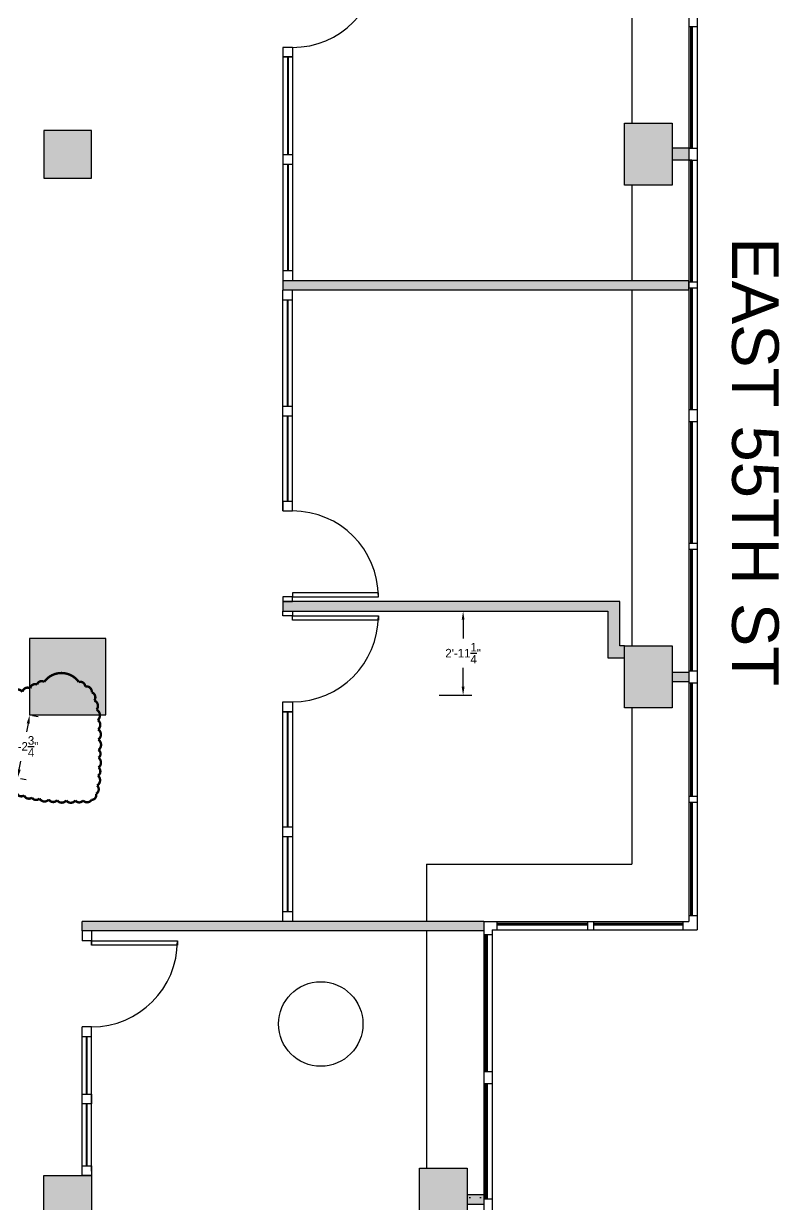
# Model space of a CAD drawing. Header units: inches. Extents: x 0 to 8116, y 4 to 1630.
# Drawn here: x 7798.9 to 8115.8, y 361.8 to 856.7 of the extents above; entities that cross this region are included whole.
import ezdxf

# ---------------------------------------------------------------- set-up
doc = ezdxf.new("R2010")
doc.units = ezdxf.units.IN
doc.header["$MEASUREMENT"] = 0
doc.layers.add('0-BACKGROUND', color=7, linetype='Continuous')
doc.layers.add('CM4800', color=7, linetype='Continuous')
doc.styles.add('ARCH-STYLE', font='arial.ttf')
doc.styles.get("Standard").update_dxf_attribs({"font": 'stylu.ttf'})
doc.dimstyles.get("Standard").update_dxf_attribs({"dimscale": 20, "dimtxt": 0.18, "dimasz": 0.18, "dimexe": 0.18, "dimexo": 0.0625, "dimgap": 0.09, "dimtad": 0, "dimtih": 1, "dimtoh": 1, "dimzin": 0, "dimdsep": 46, "dimlunit": 4, "dimtxsty": 'Standard', "dimcen": 0.09, "dimadec": 0, "dimazin": 0, "dimtfac": 1, "dimtofl": 0, "dimtmove": 0, "dimatfit": 3, "dimfxl": 1, "dimtolj": 1, "dimtzin": 0, "dimarcsym": 0})
pattern_1 = [(0, (-25937.6947, -545.4014), (2.1875, 4.375), [0, -4.375])]

# ---------------------------------------------------------------- blocks, each defined once
blk = doc.blocks.new('CM4830NA36SQ')
blk.add_circle((0.45, 0.45), 0.45)
blk = doc.blocks.new('*D77')
at = {"color": 0, "lineweight": -2, "transparency": 16777216}
for p, q in [((7973.11, 610.4), (7986.79, 610.4)), ((7983.19, 606.8), (7983.19, 598.89)), ((7983.19, 578.79), (7983.19, 586.7)), ((7973.11, 575.19), (7986.79, 575.19))]:
    blk.add_line(p, q, dxfattribs=at)
at = {"color": 0, "transparency": 16777216}
for points in [[(7982.59, 606.8), (7983.79, 606.8), (7983.19, 610.4)], [(7982.59, 578.79), (7983.79, 578.79), (7983.19, 575.19)]]:
    blk.add_solid(points, dxfattribs=at)
at = {"layer": 'Defpoints', "color": 0, "transparency": 16777216}
for p in [(7971.86, 610.4), (7983.19, 610.4), (7971.86, 575.19)]:
    blk.add_point(p, dxfattribs=at)
at = {"color": 0, "transparency": 16777216, "insert": (7983.19, 592.8), "char_height": 3.6, "attachment_point": 5}
blk.add_mtext('\\A1;2\'-11{\\H1.000000x;\\S1/4;}"', dxfattribs=at)
blk = doc.blocks.new('*D108')
at = {"color": 0, "lineweight": -2, "transparency": 16777216}
for p, q in [((7802.62, 566.67), (7804.98, 566.22)), ((7800.77, 563.36), (7800.1, 559.88)), ((7797.08, 544.05), (7797.74, 547.53)), ((7797.58, 540.29), (7799.94, 539.84))]:
    blk.add_line(p, q, dxfattribs=at)
at = {"color": 0, "transparency": 16777216}
for points in [[(7800.18, 563.47), (7801.36, 563.24), (7801.44, 566.89)], [(7796.49, 544.17), (7797.67, 543.94), (7796.41, 540.52)]]:
    blk.add_solid(points, dxfattribs=at)
at = {"layer": 'Defpoints', "color": 0, "transparency": 16777216}
for p in [(7801.39, 566.9), (7796.35, 540.53), (7796.41, 540.52)]:
    blk.add_point(p, dxfattribs=at)
at = {"color": 0, "transparency": 16777216, "insert": (7798.92, 553.71), "char_height": 3.6, "attachment_point": 5}
blk.add_mtext('\\A1;2\'-2{\\H1.000000x;\\S3/4;}"', dxfattribs=at)
blk = doc.blocks.new('1520_block')
at = {"layer": '0-BACKGROUND'}
h = blk.add_hatch(color=253, dxfattribs=at)
h.paths.add_polyline_path([(226, 604), (246, 604), (246, 624), (226, 624)])
h.paths.add_polyline_path([(492.5, 606), (492.5, 626), (472.5, 626), (472.5, 606)])
h.paths.add_polyline_path([(706, 606), (726, 606), (726, 626), (706, 626)])
h.paths.add_polyline_path([(930, 626), (930, 606), (950, 606), (950, 626)])
h.paths.add_polyline_path([(726, 825), (726, 845), (706, 845), (706, 825)])
h.paths.add_polyline_path([(492.5, 845), (472.5, 845), (472.5, 825), (492.5, 825)])
h.paths.add_polyline_path([(226, 848), (226, 828), (246, 828), (246, 848)])
h = blk.add_hatch(color=253, dxfattribs=at)
h.paths.add_polyline_path([(1107.5, 36.5), (1081.5, 36.5), (1081.5, 10.5), (1107.5, 10.5)])
h.paths.add_polyline_path([(927, 30.5), (927, 10.5), (953, 10.5), (953, 30.5)])
h.paths.add_polyline_path([(1107.5, 191), (1087.5, 191), (1087.5, 165), (1107.5, 165)])
h.paths.add_polyline_path([(1193.5, 410), (1173.5, 410), (1173.5, 384), (1193.5, 384)])
h.paths.add_polyline_path([(1173.5, 603), (1193.5, 603), (1193.5, 629), (1173.5, 629)])
for points in [[(1200.5, 618.5), (1193.5, 618.5), (1193.5, 613.5), (1200.5, 613.5)], [(1200.5, 563), (1030.25, 563), (1030.25, 559), (1200.5, 559)], [(1171.503, 428.5), (1030.25, 428.5), (1030.25, 424.5), (1166.503, 424.5), (1166.503, 405.002), (1173.5, 405.002), (1173.5, 410.006), (1171.503, 410.006)], [(1200.5, 399), (1193.5, 399), (1193.5, 395), (1200.5, 395)], [(1114.5, 294.5), (946, 294.5), (946, 290.5), (1114.5, 290.5)]]:
    blk.add_hatch(color=253, dxfattribs=at).paths.add_polyline_path(points)
h = blk.add_hatch(color=253, dxfattribs=at)
h.paths.add_polyline_path([(726, 168), (726, 188), (706, 188), (706, 168)])
h.paths.add_polyline_path([(950, 188), (930, 188), (930, 168), (950, 168)])
h.paths.add_polyline_path([(956, 413), (924, 413), (924, 381), (956, 381)])
h.paths.add_polyline_path([(706, 407), (706, 387), (726, 387), (726, 407)])
h.paths.add_polyline_path([(472.5, 407), (472.5, 387), (492.5, 387), (492.5, 407)])
h.paths.add_polyline_path([(220, 380), (252, 380), (252, 414), (220, 414)])
at = {"layer": '0-BACKGROUND', "true_color": 0xbfbfbf}
h = blk.add_hatch(color=9, dxfattribs=at)
h.dxf.hatch_style = 1
h.paths.add_polyline_path([(1114.5, 180), (1107.5, 180), (1107.5, 176), (1114.5, 176)])
h.paths.add_polyline_path([(945.25, 10.5), (941.25, 10.5), (941.25, 3.5), (945.25, 3.5)])
h = blk.add_hatch(dxfattribs=at)
h.set_pattern_fill('DOTS', color=9, scale=70)
h.set_pattern_definition(pattern_1)
h.paths.add_polyline_path([(945.25, 10.5), (941.25, 10.5), (941.25, 3.5), (945.25, 3.5)])
h.paths.add_polyline_path([(1114.5, 180), (1107.5, 180), (1107.5, 176), (1114.5, 176)])
h = blk.add_hatch(dxfattribs=at)
h.set_pattern_fill('DOTS', color=9, scale=70)
h.set_pattern_definition(pattern_1)
h.paths.add_polyline_path([(1114.5, 180), (1107.5, 180), (1107.5, 176), (1114.5, 176)])
at = {"layer": '0-BACKGROUND', "color": 2}
for p, q in [((1204, 729), (1204, 291)), ((1200.5, 725.5), (1200.5, 294.5)), ((1176.5, 701.5), (1176.5, 629)), ((1200.5, 669.5), (1204, 669.5)), ((1201.25, 618.5), (1201.25, 669.5)), ((1201.5, 618.5), (1201.5, 669.5)), ((1201.75, 618.5), (1201.75, 669.5)), ((1202, 618.5), (1202, 669.5)), ((1030.25, 660.766), (1030.25, 563)), ((1034.25, 660.766), (1030.25, 660.766)), ((1034.25, 660.766), (1034.25, 571.548)), ((1034.25, 656.766), (1030.25, 656.766)), ((1032.125, 656.766), (1032.125, 615.714)), ((1032.375, 656.766), (1032.375, 615.714)), ((1034.25, 615.714), (1030.25, 615.714)), ((1200.5, 618.5), (1204, 618.5)), ((1034.25, 611.714), (1030.25, 611.714)), ((1032.125, 611.714), (1032.125, 567.127)), ((1032.375, 611.714), (1032.375, 567.127)), ((1200.5, 613.5), (1204, 613.5)), ((1201.25, 562.5), (1201.25, 613.5)), ((1201.5, 562.5), (1201.5, 613.5)), ((1201.75, 562.5), (1201.75, 613.5)), ((1202, 562.5), (1202, 613.5)), ((1176.5, 603), (1176.5, 563)), ((1034.25, 575.42), (1034.25, 563)), ((1034.25, 567.127), (1030.25, 567.127)), ((1034.25, 563), (1030.25, 563)), ((1200.5, 562.5), (1204, 562.5)), ((1200.5, 560), (1204, 560)), ((1201.25, 509), (1201.25, 560)), ((1201.5, 509), (1201.5, 560)), ((1201.75, 509), (1201.75, 560)), ((1202, 509), (1202, 560)), ((1034.25, 559), (1030.25, 559)), ((1030.25, 466.5), (1030.25, 559)), ((1034.25, 554.873), (1030.25, 554.873)), ((1032.125, 510.286), (1032.125, 554.873)), ((1032.375, 510.286), (1032.375, 554.873)), ((1034.25, 546.58), (1034.25, 559)), ((1176.5, 559), (1176.5, 410)), ((1034.25, 466.5), (1034.25, 550.452)), ((1034.25, 510.286), (1030.25, 510.286)), ((1034.25, 506.286), (1030.25, 506.286)), ((1032.125, 470.5), (1032.125, 506.286)), ((1032.375, 470.5), (1032.375, 506.286)), ((1200.5, 509), (1204, 509)), ((1200.5, 504), (1204, 504)), ((1201.25, 453), (1201.25, 504)), ((1201.5, 453), (1201.5, 504)), ((1201.75, 453), (1201.75, 504)), ((1202, 453), (1202, 504)), ((1200.5, 453), (1204, 453)), ((1200.5, 450.5), (1204, 450.5)), ((1201.25, 399.5), (1201.25, 450.5)), ((1201.5, 399.5), (1201.5, 450.5)), ((1201.75, 399.5), (1201.75, 450.5)), ((1202, 399.5), (1202, 450.5)), ((1200.5, 399.5), (1204, 399.5)), ((1200.5, 394.5), (1204, 394.5)), ((1201.25, 347), (1201.25, 394.5)), ((1201.5, 347), (1201.5, 394.5)), ((1201.75, 347), (1201.75, 394.5)), ((1202, 347), (1202, 394.5)), ((1032.125, 333.954), (1032.125, 382.373)), ((1032.375, 333.954), (1032.375, 382.373)), ((1176.5, 384), (1176.5, 318.5)), ((1200.5, 347), (1204, 347)), ((1200.5, 344.5), (1204, 344.5)), ((1201.25, 297), (1201.25, 344.5)), ((1201.5, 297), (1201.5, 344.5)), ((1201.75, 297), (1201.75, 344.5)), ((1202, 297), (1202, 344.5)), ((1034.25, 333.954), (1030.25, 333.954)), ((1034.25, 329.954), (1030.25, 329.954)), ((1032.125, 298.5), (1032.125, 329.954)), ((1032.375, 298.5), (1032.375, 329.954)), ((1090.5, 318.5), (1090.5, 294.5)), ((1090.5, 318.5), (1176.5, 318.5)), ((1034.25, 298.5), (1030.25, 298.5)), ((1200.5, 297), (1204, 297)), ((1034.25, 294.5), (1030.25, 294.5)), ((1114.5, 294.5), (1114.5, 23.5)), ((1114.5, 294.5), (1200.5, 294.5)), ((1120, 294.5), (1120, 291)), ((1120, 293.75), (1158, 293.75)), ((1120, 293.5), (1158, 293.5)), ((1120, 293.25), (1158, 293.25)), ((1120, 293), (1158, 293)), ((1158, 294.5), (1158, 291)), ((1160.5, 294.5), (1160.5, 291)), ((1160.5, 293.75), (1198, 293.75)), ((1160.5, 293.5), (1198, 293.5)), ((1160.5, 293.25), (1198, 293.25)), ((1160.5, 293), (1198, 293)), ((1198, 294.5), (1198, 291)), ((1090.5, 290.5), (1090.5, 191)), ((1114.5, 289), (1118, 289)), ((1115.25, 231.5), (1115.25, 289)), ((1115.5, 231.5), (1115.5, 289)), ((1115.75, 231.5), (1115.75, 289)), ((1116, 231.5), (1116, 289)), ((1118, 291), (1118, 18.5)), ((1118, 291), (1204, 291)), ((950, 250.266), (946, 250.266)), ((946.024, 192), (946, 250.266)), ((950.023, 189.815), (950, 250.266)), ((946, 246.266), (950, 246.266)), ((947.875, 222.041), (947.875, 246.266)), ((948.125, 222.041), (948.125, 246.266)), ((1114.5, 231.5), (1118, 231.5)), ((1114.5, 226.5), (1118, 226.5)), ((1115.25, 178.25), (1115.25, 226.5)), ((1115.5, 178.25), (1115.5, 226.5)), ((1115.75, 178.25), (1115.75, 226.5)), ((1116, 178.25), (1116, 226.5)), ((947.875, 192), (947.875, 218.041)), ((948.132, 192), (948.095, 218.041)), ((1114.5, 178.25), (1118, 178.25))]:
    blk.add_line(p, q, dxfattribs=at)
at = {"layer": '0-BACKGROUND', "color": 22, "true_color": 0xda2825}
blk.add_line((1034.25, 656.687), (1030.25, 656.687), dxfattribs=at)
at = {"layer": '0-BACKGROUND'}
for p, q in [((1201.75, 618.5), (1193.5, 618.5)), ((1201.75, 613.5), (1193.5, 613.5)), ((1200.5, 563), (1030.25, 563)), ((1030.25, 563), (1030.25, 559)), ((1200.5, 559), (1200.5, 563)), ((1200.5, 559), (1030.25, 559)), ((1193.5, 399), (1200.5, 399)), ((1193.5, 395), (1200.5, 395)), ((1030.25, 294.5), (946, 294.5)), ((946, 290.5), (946, 294.5)), ((1114.5, 294.5), (1034.25, 294.5)), ((1114.5, 290.5), (946, 290.5)), ((946, 290.5), (946, 286.266)), ((950, 290.5), (950, 284.516)), ((950, 286.266), (946, 286.266)), ((1107.5, 180), (1114.5, 180)), ((1107.5, 176), (1114.5, 176))]:
    blk.add_line(p, q, dxfattribs=at)
for points in [[(1173.5, 629), (1193.5, 629), (1193.5, 603), (1173.5, 603)], [(950, 626), (930, 626), (930, 606), (950, 606)], [(1030.25, 466.5), (1034.25, 466.5), (1034.25, 470.5), (1030.25, 470.5)], [(1070.25, 432.25), (1034.25, 432.25), (1034.25, 430.5), (1070.25, 430.5)], [(1030.25, 428.5), (1034.25, 428.5), (1034.25, 430.5), (1030.25, 430.5)], [(1030.25, 424.5), (1034.25, 424.5), (1034.25, 422.5), (1030.25, 422.5)], [(1070.25, 420.75), (1034.25, 420.75), (1034.25, 422.5), (1070.25, 422.5)], [(924, 413), (924, 381), (956, 381), (956, 413)], [(1173.5, 384), (1173.5, 410), (1193.5, 410), (1193.5, 384)], [(1030.25, 386.5), (1034.25, 386.5), (1034.25, 382.373), (1030.25, 382.373)], [(1030.25, 382.373), (1034.25, 382.373), (1034.25, 294.5), (1030.25, 294.5)], [(986, 284.516), (950, 284.516), (950, 286.266), (986, 286.266)], [(946.027, 218.041), (946.027, 222.041), (950.012, 222.041), (950.012, 218.041)], [(946.022, 188), (946.022, 192), (950.008, 192), (950.008, 188)], [(1087.5, 191), (1107.5, 191), (1107.5, 165), (1087.5, 165)], [(930, 168), (930, 188), (950, 188), (950, 168)]]:
    blk.add_lwpolyline(points, close=True, dxfattribs=at)
blk.add_lwpolyline([(1173.5, 410.005), (1171.503, 410.007), (1171.503, 428.5), (1030.25, 428.5), (1030.25, 424.5), (1166.503, 424.5), (1166.503, 405.002), (1173.5, 405.002)], dxfattribs=at)
for centre, start, end in [((1034.25, 696.766), 270, 0), ((1034.25, 430.5), 0, 90), ((1034.25, 422.5), 270, 0), ((950, 286.266), 270, 0)]:
    blk.add_arc(centre, 36, start, end, dxfattribs=at)
at = {"layer": 'CM4800', "xscale": 39.37007874015748, "yscale": 39.37007874015748, "zscale": 39.37007874015748, "rotation": 89.99999999999999}
blk.add_blockref('CM4830NA36SQ', (1063.81, 233.766), dxfattribs=at)
at = {"layer": '0-BACKGROUND', "insert": (1228.241, 487.153), "char_height": 19.5438, "width": 273.206, "attachment_point": 5, "rotation": 270, "style": 'ARCH-STYLE'}
blk.add_mtext('EAST 55TH ST', dxfattribs=at)
dim = blk.add_linear_dim(base=(1105.805, 424.5), p1=(1094.471, 389.287), p2=(1094.471, 424.5), angle=90, dimstyle='Standard')
dim.commit()
dim.dimension.update_dxf_attribs({"geometry": '*D77', "text_midpoint": (1105.805, 406.894), "insert": (-6877.388, -185.904)})

msp = doc.modelspace()

# ---------------------------------------------------------------- block references
msp.add_blockref('1520_block', (6877.388, 185.904))

# ---------------------------------------------------------------- next in the draw order: linework, layer by layer
at = {"const_width": 1}
msp.add_lwpolyline([(7796.101, 534.039, 0.5205671), (7799.113, 533.231, 0.5205671), (7799.113, 533.231, 0.5205671), (7802.42, 532.277, 0.5205671), (7802.42, 532.277, 0.5205671), (7805.506, 531.91, 0.5205671), (7805.506, 531.91, 0.5205671), (7809.474, 531.469, 0.5205671), (7809.474, 531.469, 0.5205671), (7812.927, 531.176, 0.5205671), (7812.927, 531.176, 0.5205671), (7816.748, 531.102, 0.5205671), (7816.748, 531.102, 0.5205671), (7820.568, 531.102, 0.5205671), (7820.568, 531.102, 0.5205671), (7823.801, 531.102, 0.5205671), (7823.801, 531.102, 0.5205671), (7827.328, 531.322, 0.5205671), (7827.328, 531.322, 0.5205671), (7829.239, 533.892, 0.5205671), (7829.239, 533.892, 0.5205671), (7829.68, 537.343, 0.5205671), (7829.68, 537.343, 0.5205671), (7830.047, 541.455, 0.5205671), (7830.047, 541.455, 0.5205671), (7830.267, 544.905, 0.5205671), (7830.267, 544.905, 0.5205671), (7830.267, 548.944, 0.5205671), (7830.267, 548.944, 0.5205671), (7830.267, 552.248, 0.5205671), (7830.267, 552.248, 0.5205671), (7830.194, 556.579, 0.5205671), (7830.194, 556.579, 0.5205671), (7830.12, 560.911, 0.5205671), (7830.12, 560.911, 0.5205671), (7829.973, 564.729, 0.5205671), (7829.973, 564.729, 0.5205671), (7829.459, 569.135, 0.5205671), (7829.459, 569.135, 0.5205671), (7828.504, 572.953, 0.5205671), (7828.504, 572.953, 0.5205671), (7827.475, 576.33, 0.5205671), (7827.475, 576.33, 0.5205671), (7824.683, 578.826, 0.5205671), (7824.683, 578.826, 0.5205671), (7822.038, 580.662, 0.5205671), (7822.038, 580.662, 0.5205671), (7807.49, 580.735, 0.5205671), (7807.49, 580.735, 0.5205671), (7804.551, 579.634, 0.5205671), (7804.551, 579.634, 0.5205671), (7801.685, 578.019, 0.5205671), (7801.685, 578.019, 0.5205671), (7798.379, 576.624, 0.5205671), (7798.379, 576.624, 0.5205671), (7793.676, 576.11, 0.5205671)], format="xyb", dxfattribs=at)

# ---------------------------------------------------------------- next in the draw order: dimensions: what is measured, and where the dimension line sits
dim = msp.add_aligned_dim(p1=(7801.388, 566.904), p2=(7796.351, 540.529), distance=0.055, dimstyle='Standard')
dim.commit()
dim.dimension.update_dxf_attribs({"geometry": '*D108', "text_midpoint": (7798.924, 553.706)})

doc.saveas('drawing.dxf')
